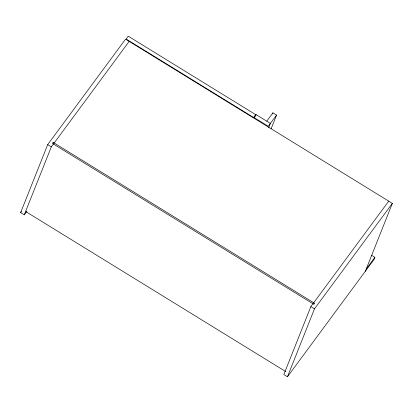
<?xml version="1.0" encoding="UTF-8"?>
<svg xmlns="http://www.w3.org/2000/svg" width="413" height="413" viewBox="0 0 413 413"><rect width="100%" height="100%" fill="white"/><g stroke="black" fill="none" stroke-linecap="round" stroke-linejoin="round"><path stroke-width="0.62" d="M26.948 211.193L24.279 214.812L20.65 212.576L47.691 144.627L125.552 39.158L392.35 203.372L365.309 271.32M24.279 214.812L51.32 146.858L129.181 41.388M254.496 117.628L255.683 114.638L128.262 36.21L126.161 39.054L253.582 117.483L255.683 114.638M255.611 115.821L256.086 114.628L270.386 123.43L268.724 127.607M272.461 114.019L272.936 112.826L276.565 115.062L271.109 128.773M388.721 201.136L310.86 306.606L283.819 374.56L287.448 376.79L373.961 259.601L374.88 257.294L371.592 255.265M287.448 376.79L314.489 308.841L392.35 203.372M20.65 212.576L21.414 211.544M256.086 114.628L253.985 117.478L268.285 126.28L276.565 115.062M266.757 121.2L272.936 112.826M366.228 269.013L374.88 257.294M47.691 144.627L51.32 146.858M310.86 306.606L314.489 308.841M25.967 211.709L285.786 371.628M53.2 142.418L52.461 143.425L313.921 304.355L314.665 303.349L53.2 142.418"/></g></svg>
